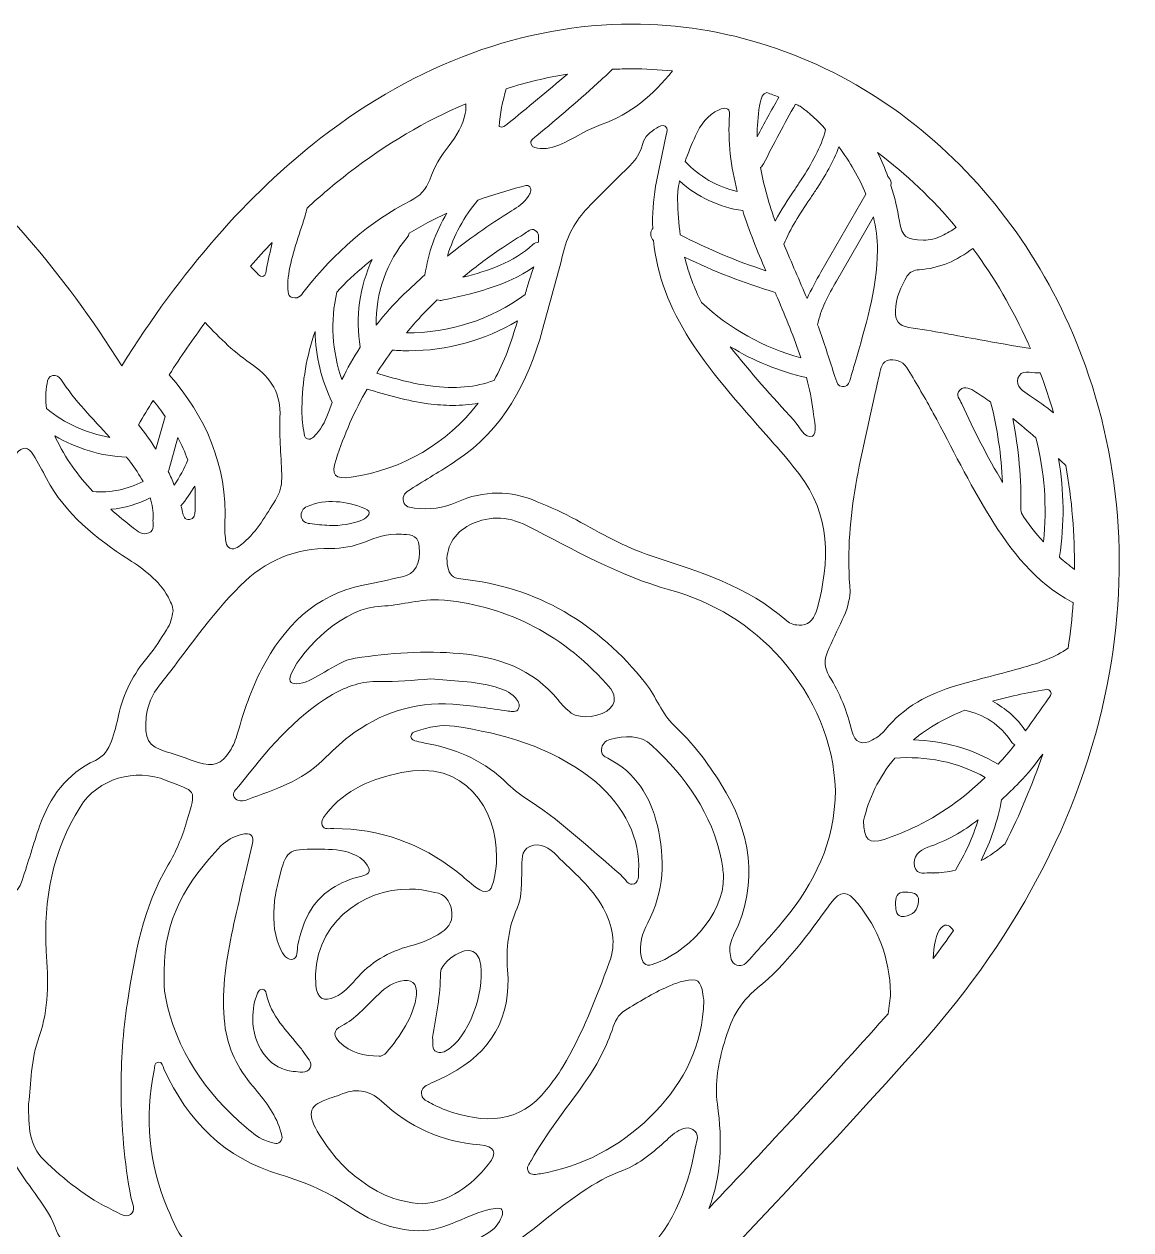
# Model space of a CAD drawing. Extents: x 16 to 8959, y -909 to -91.
# Drawn here: x 8464 to 8959, y -631 to -92 of the extents above; entities that cross this region are included whole.
import ezdxf

# ---------------------------------------------------------------- set-up
doc = ezdxf.new("R2010")
doc.units = 0
doc.header["$MEASUREMENT"] = 0
doc.layers.add('Layer 1', color=7, linetype='Continuous')

msp = doc.modelspace()

# ---------------------------------------------------------------- linework, layer by layer
at = {"layer": 'Layer 1', "lineweight": 0}
for points, knots in [([(8931.48, -226.33), (8913.85, -186.9), (8886.75, -153.49), (8853.11, -129.71), (8818.04, -104.91), (8777.53, -91.8), (8735.95, -91.8), (8688.05, -91.8), (8640.03, -109.39), (8597.06, -142.66), (8564.36, -167.98), (8534.49, -202.19), (8508, -244.61), (8481.52, -202.2), (8451.66, -168), (8418.95, -142.67), (8375.98, -109.4), (8327.95, -91.81), (8280.04, -91.8), (8238.47, -91.8), (8197.96, -104.91), (8162.9, -129.69), (8129.25, -153.47), (8102.15, -186.88), (8084.52, -226.31), (8063.14, -274.13), (8056.87, -327.84), (8066.41, -381.63), (8076.97, -441.15), (8105.77, -497.53), (8152, -549.22), (8195.97, -598.36), (8241.83, -646.84), (8284.96, -691.07), (8287.46, -693.95), (8290.06, -696.59), (8292.96, -699.25), (8397.22, -805.73), (8483.5, -885.58), (8484.74, -886.72), (8484.74, -886.72), (8508.01, -908.2), (8508.01, -908.2), (8508.01, -908.2), (8531.28, -886.71), (8531.28, -886.71), (8533.05, -885.08), (8710.13, -721.22), (8864.01, -549.22), (8910.24, -497.54), (8939.03, -441.16), (8949.59, -381.65), (8959.12, -327.86), (8952.86, -274.15), (8931.48, -226.33)], [0, 0, 0, 0, 1, 1, 1, 2, 2, 2, 3, 3, 3, 4, 4, 4, 5, 5, 5, 6, 6, 6, 7, 7, 7, 8, 8, 8, 9, 9, 9, 10, 10, 10, 11, 11, 11, 12, 12, 12, 13, 13, 13, 14, 14, 14, 15, 15, 15, 16, 16, 16, 17, 17, 17, 18, 18, 18, 18]), ([(8735.95, -111.8), (8742.05, -111.8), (8748.12, -112.12), (8754.15, -112.75), (8745.74, -123.37), (8735.58, -131.97), (8722.4, -136.67), (8716.61, -138.73), (8711.5, -142.06), (8706.03, -144.72), (8702.56, -146.41), (8698.95, -147.71), (8695.02, -147.38), (8693.5, -147.25), (8691.6, -147.1), (8690.99, -145.48), (8690.28, -143.61), (8692.2, -142.81), (8693.33, -141.87), (8703.22, -133.64), (8712.98, -125.27), (8722.49, -116.6), (8724.16, -115.08), (8725.81, -113.54), (8727.47, -112.01), (8730.3, -111.88), (8733.13, -111.8), (8735.95, -111.8)], [0, 0, 0, 0, 1, 1, 1, 2, 2, 2, 3, 3, 3, 4, 4, 4, 5, 5, 5, 6, 6, 6, 7, 7, 7, 8, 8, 8, 9, 9, 9, 9]), ([(8707.24, -114.14), (8698.36, -121.74), (8689.31, -129.14), (8680.3, -136.59), (8679.42, -137.32), (8678.49, -138.31), (8676.74, -137.64), (8677.11, -131.83), (8678.29, -126.21), (8679.9, -120.69), (8688.95, -117.82), (8698.08, -115.62), (8707.24, -114.14)], [0, 0, 0, 0, 1, 1, 1, 2, 2, 2, 3, 3, 3, 4, 4, 4, 4]), ([(8801.75, -124.43), (8798.46, -130.28), (8795.23, -136.2), (8792.14, -142.18), (8792.04, -137.63), (8792.33, -133.04), (8793.15, -128.4), (8793.84, -124.47), (8794.56, -122.69), (8796.45, -122.43), (8798.23, -123.06), (8799.99, -123.73), (8801.75, -124.43)], [0, 0, 0, 0, 1, 1, 1, 2, 2, 2, 3, 3, 3, 4, 4, 4, 4]), ([(8609.31, -158.47), (8626.13, -145.44), (8643.75, -135.05), (8661.8, -127.4), (8662, -128.64), (8661.94, -130.07), (8661.61, -131.7), (8660.49, -137.1), (8657.65, -141.69), (8654.38, -146.02), (8650.81, -150.76), (8647.54, -155.64), (8645.68, -161.36), (8644.26, -165.76), (8641.1, -168.74), (8637.13, -170.77), (8618.37, -180.36), (8603.16, -194.12), (8590.13, -210.48), (8588.66, -212.33), (8587.47, -214.83), (8584.39, -214.08), (8582.54, -213.62), (8582.2, -212.44), (8582.33, -206.6), (8582.98, -198.45), (8586.02, -189.71), (8588.91, -180.99), (8589.67, -178.7), (8590.3, -176.39), (8590.85, -174.07), (8596.89, -168.53), (8603.04, -163.32), (8609.31, -158.47)], [0, 0, 0, 0, 1, 1, 1, 2, 2, 2, 3, 3, 3, 4, 4, 4, 5, 5, 5, 6, 6, 6, 7, 7, 7, 8, 8, 8, 9, 9, 9, 10, 10, 10, 11, 11, 11, 11]), ([(8783.15, -166.58), (8774.26, -164.6), (8766.07, -159.9), (8759.91, -153.16), (8761.19, -149.46), (8762.74, -145.61), (8764.48, -141.81), (8766.73, -136.87), (8769.77, -132.34), (8775.07, -130.06), (8777.39, -129.07), (8779.96, -128.72), (8779.7, -132.38), (8778.86, -144.31), (8780.34, -155.62), (8783.15, -166.58)], [0, 0, 0, 0, 1, 1, 1, 2, 2, 2, 3, 3, 3, 4, 4, 4, 5, 5, 5, 5]), ([(8811.26, -128.5), (8815.51, -131.41), (8819.24, -134.99), (8822.64, -138.95), (8820.69, -146.88), (8816.34, -154.36), (8811.75, -161.37), (8810.84, -162.76), (8809.91, -164.15), (8808.98, -165.55), (8805.9, -170.16), (8802.76, -174.86), (8800.08, -179.84), (8799.35, -177.76), (8798.64, -175.68), (8797.99, -173.57), (8796.18, -167.71), (8794.62, -161.81), (8793.56, -155.86), (8794.13, -155.49), (8794.61, -154.97), (8794.94, -154.31), (8799.42, -145.31), (8804.2, -136.33), (8809.17, -127.55), (8809.87, -127.86), (8810.56, -128.18), (8811.26, -128.5)], [0, 0, 0, 0, 1, 1, 1, 2, 2, 2, 3, 3, 3, 4, 4, 4, 5, 5, 5, 6, 6, 6, 7, 7, 7, 8, 8, 8, 9, 9, 9, 9]), ([(8696.1, -228.3), (8699.2, -216.7), (8702.66, -205.2), (8705.5, -193.54), (8707.51, -185.28), (8711.69, -178.51), (8717.56, -172.6), (8721.61, -168.53), (8725.65, -164.45), (8729.75, -160.43), (8734.32, -155.96), (8739.36, -151.97), (8740.97, -145.17), (8741.7, -142.11), (8744.36, -139.96), (8747.12, -138.33), (8748.29, -137.64), (8749.65, -136.63), (8750.99, -137.49), (8752.44, -138.42), (8751.72, -140.02), (8751.45, -141.33), (8749.87, -148.99), (8747.98, -156.6), (8746.66, -164.31), (8745.56, -170.74), (8745.15, -177.02), (8745.38, -183.17), (8745.25, -183.34), (8745.12, -183.51), (8745.02, -183.7), (8744.11, -185.32), (8744.47, -187.29), (8745.75, -188.52), (8747.31, -204.17), (8753.02, -218.91), (8762, -232.88), (8772.87, -249.78), (8786.56, -264.42), (8799.7, -279.5), (8803.47, -283.82), (8807.21, -288.19), (8810.72, -292.72), (8825.1, -311.27), (8824.61, -331.91), (8818.89, -353.16), (8817.87, -356.94), (8815.74, -360.22), (8811.99, -360.48), (8808.93, -360.55), (8806.79, -359.95), (8805.26, -358.58), (8787.85, -342.99), (8766.09, -336.61), (8744.62, -329.46), (8732.86, -325.55), (8722.08, -319.37), (8711.25, -313.43), (8705.58, -310.33), (8699.68, -307.81), (8693.76, -305.28), (8681.75, -300.15), (8669.84, -300.11), (8657.86, -305.5), (8651.88, -308.19), (8645.48, -309), (8638.96, -308.17), (8636.96, -307.91), (8634.56, -307.73), (8633.93, -305.21), (8633.26, -302.54), (8635.02, -301.02), (8637.05, -299.77), (8643.84, -295.55), (8650.76, -291.51), (8657.42, -287.08), (8678.62, -272.99), (8689.7, -252.18), (8696.1, -228.3)], [0, 0, 0, 0, 1, 1, 1, 2, 2, 2, 3, 3, 3, 4, 4, 4, 5, 5, 5, 6, 6, 6, 7, 7, 7, 8, 8, 8, 9, 9, 9, 10, 10, 10, 11, 11, 11, 12, 12, 12, 13, 13, 13, 14, 14, 14, 15, 15, 15, 16, 16, 16, 17, 17, 17, 18, 18, 18, 19, 19, 19, 20, 20, 20, 21, 21, 21, 22, 22, 22, 23, 23, 23, 24, 24, 24, 25, 25, 25, 26, 26, 26, 26]), ([(8814.39, -214.52), (8810.96, -206.39), (8807.32, -198.35), (8804.01, -190.17), (8806.84, -183.17), (8811.13, -176.74), (8815.63, -169.99), (8816.58, -168.57), (8817.52, -167.16), (8818.44, -165.75), (8822.36, -159.77), (8826.12, -153.44), (8828.63, -146.65), (8833.5, -153.38), (8837.66, -160.39), (8840.68, -167.76), (8840.68, -167.76), (8820.56, -202.76), (8820.56, -202.76), (8818.45, -206.43), (8816.2, -210.34), (8814.39, -214.52)], [0, 0, 0, 0, 1, 1, 1, 2, 2, 2, 3, 3, 3, 4, 4, 4, 5, 5, 5, 6, 6, 6, 7, 7, 7, 7]), ([(8881.02, -182.67), (8879.05, -184.07), (8876.93, -185.31), (8874.64, -186.39), (8871.92, -187.68), (8869.14, -188.55), (8866.46, -188.33), (8858.68, -188.36), (8856.86, -186.9), (8855.67, -179.85), (8854.74, -174.39), (8853.49, -169.09), (8851.87, -163.96), (8852.22, -162.5), (8851.71, -160.95), (8850.53, -159.98), (8849.2, -156.28), (8847.66, -152.69), (8845.89, -149.21), (8858.78, -158.86), (8870.56, -170.1), (8881.02, -182.67)], [0, 0, 0, 0, 1, 1, 1, 2, 2, 2, 3, 3, 3, 4, 4, 4, 5, 5, 5, 6, 6, 6, 7, 7, 7, 7]), ([(8686.52, -164.49), (8687.83, -164.14), (8689.42, -163.35), (8690.45, -164.57), (8691.68, -166.04), (8690.46, -167.56), (8689.67, -168.83), (8687.88, -171.72), (8685.11, -173.59), (8682.29, -175.31), (8672.27, -181.44), (8662.72, -188.19), (8653.61, -195.49), (8656.36, -186.33), (8661.03, -177.72), (8667.27, -170.53), (8673.54, -168.23), (8679.96, -166.23), (8686.52, -164.49)], [0, 0, 0, 0, 1, 1, 1, 2, 2, 2, 3, 3, 3, 4, 4, 4, 5, 5, 5, 6, 6, 6, 6]), ([(8785.61, -175.16), (8788.5, -184.26), (8792.14, -193.17), (8795.92, -202.04), (8782.78, -197.73), (8769.99, -192.38), (8757.7, -186.03), (8756.99, -181.08), (8756.56, -175.87), (8756.49, -170.29), (8756.39, -167.89), (8756.73, -165.05), (8757.4, -161.93), (8765.22, -169.03), (8775.12, -173.71), (8785.61, -175.16)], [0, 0, 0, 0, 1, 1, 1, 2, 2, 2, 3, 3, 3, 4, 4, 4, 5, 5, 5, 5]), ([(8643.57, -203.94), (8640.38, -206.75), (8637.25, -209.61), (8634.19, -212.57), (8629.69, -216.92), (8625.54, -221.51), (8621.73, -226.33), (8621.5, -212.19), (8626.44, -197.88), (8635.64, -187.16), (8636.12, -186.6), (8636.4, -185.94), (8636.53, -185.25), (8641.96, -181.93), (8647.57, -178.95), (8653.34, -176.29), (8648.35, -184.77), (8644.98, -194.24), (8643.57, -203.94)], [0, 0, 0, 0, 1, 1, 1, 2, 2, 2, 3, 3, 3, 4, 4, 4, 5, 5, 5, 6, 6, 6, 6]), ([(8694.35, -189.3), (8693.44, -189.34), (8692.54, -189.68), (8691.82, -190.34), (8683.25, -198.24), (8671.82, -202.17), (8660.5, -204.96), (8665.69, -200.69), (8671.13, -196.62), (8676.81, -192.74), (8680.4, -190.29), (8684.05, -187.92), (8687.79, -185.7), (8689.33, -184.78), (8690.87, -182.81), (8692.89, -183.99), (8694.72, -185.05), (8694.25, -187.17), (8694.35, -189.3)], [0, 0, 0, 0, 1, 1, 1, 2, 2, 2, 3, 3, 3, 4, 4, 4, 5, 5, 5, 6, 6, 6, 6]), ([(8835.67, -243.58), (8835, -245.92), (8834.33, -248.26), (8833.64, -250.6), (8833.12, -252.34), (8832.43, -253.94), (8830.16, -253.78), (8828.19, -253.64), (8827.71, -252.08), (8827.22, -250.58), (8824.94, -243.65), (8822.8, -236.66), (8820.38, -229.78), (8819.96, -228.61), (8819.54, -227.46), (8819.11, -226.3), (8820.24, -219.38), (8824.07, -212.71), (8827.49, -206.75), (8827.49, -206.75), (8844.02, -178.01), (8844.02, -178.01), (8845.17, -182.75), (8845.83, -187.65), (8845.86, -192.73), (8845.58, -210.95), (8840.39, -227.22), (8835.67, -243.58)], [0, 0, 0, 0, 1, 1, 1, 2, 2, 2, 3, 3, 3, 4, 4, 4, 5, 5, 5, 6, 6, 6, 7, 7, 7, 8, 8, 8, 9, 9, 9, 9]), ([(8575.26, -189.39), (8574.41, -193.29), (8573.55, -197.18), (8572.66, -201.06), (8572.38, -202.31), (8572.77, -204.22), (8571.07, -204.58), (8569.56, -204.9), (8568.76, -203.27), (8567.77, -202.36), (8566.97, -201.64), (8566.23, -200.87), (8565.54, -200.05), (8568.75, -196.39), (8571.99, -192.84), (8575.26, -189.39)], [0, 0, 0, 0, 1, 1, 1, 2, 2, 2, 3, 3, 3, 4, 4, 4, 5, 5, 5, 5]), ([(8914.23, -236.8), (8906.7, -235.63), (8899.18, -234.31), (8891.68, -232.93), (8881.09, -230.97), (8870.51, -228.98), (8859.87, -227.37), (8855.21, -226.67), (8853.66, -224.25), (8853.85, -219.97), (8854.1, -214.25), (8856.21, -209.17), (8859.18, -204.38), (8860.4, -202.39), (8862.24, -201.78), (8864.46, -201.63), (8873.59, -201.02), (8881.42, -197.44), (8888.44, -192.09), (8898.08, -205.08), (8906.42, -219.29), (8913.22, -234.49), (8913.57, -235.26), (8913.89, -236.03), (8914.23, -236.8)], [0, 0, 0, 0, 1, 1, 1, 2, 2, 2, 3, 3, 3, 4, 4, 4, 5, 5, 5, 6, 6, 6, 7, 7, 7, 8, 8, 8, 8]), ([(8614.62, -236.21), (8611.6, -240.85), (8608.88, -245.69), (8606.47, -250.72), (8602.01, -238.3), (8601.18, -224.48), (8604.19, -211.67), (8608, -207.29), (8612.44, -203.38), (8616.84, -199.59), (8617.87, -198.7), (8618.93, -197.83), (8619.98, -196.97), (8614.37, -209.14), (8612.38, -223.04), (8614.62, -236.21)], [0, 0, 0, 0, 1, 1, 1, 2, 2, 2, 3, 3, 3, 4, 4, 4, 5, 5, 5, 5]), ([(8811.54, -240.92), (8794.99, -236.47), (8779.69, -227.95), (8767.2, -216.2), (8764, -209.92), (8761.44, -203.24), (8759.63, -195.94), (8772.65, -202.29), (8786.2, -207.57), (8800.08, -211.74), (8800.43, -212.56), (8800.78, -213.38), (8801.14, -214.2), (8804.9, -223.02), (8808.58, -231.86), (8811.54, -240.92)], [0, 0, 0, 0, 1, 1, 1, 2, 2, 2, 3, 3, 3, 4, 4, 4, 5, 5, 5, 5]), ([(8692.16, -200.33), (8691.47, -202.52), (8690.71, -204.72), (8690.03, -206.92), (8689.44, -208.82), (8688.88, -210.73), (8688.33, -212.64), (8673.11, -223.95), (8654.2, -230.04), (8635.25, -229.8), (8639.56, -224.67), (8644.17, -219.78), (8649.06, -215.1), (8649.48, -215.25), (8649.93, -215.33), (8650.39, -215.33), (8650.66, -215.33), (8650.95, -215.3), (8651.23, -215.24), (8664.12, -212.49), (8679.76, -209.14), (8692.16, -200.33)], [0, 0, 0, 0, 1, 1, 1, 2, 2, 2, 3, 3, 3, 4, 4, 4, 5, 5, 5, 6, 6, 6, 7, 7, 7, 7]), ([(8545.35, -225.18), (8551.81, -232.35), (8558.83, -238.86), (8566.86, -244.42), (8574.75, -249.89), (8579.32, -256.98), (8578.76, -267.67), (8578.29, -276.58), (8579.51, -285.68), (8579.53, -294.73), (8579.54, -298.35), (8578.68, -301.5), (8576.74, -304.56), (8572.46, -311.32), (8568.63, -318.4), (8562.38, -323.65), (8560.67, -325.08), (8558.72, -327.01), (8556.41, -326.08), (8554.28, -325.22), (8554.63, -322.52), (8554.3, -320.54), (8554.02, -318.84), (8554.05, -317.06), (8554.13, -315.33), (8555.27, -288.72), (8545.4, -267.18), (8529.21, -248.54), (8534.46, -240.41), (8539.84, -232.62), (8545.35, -225.18)], [0, 0, 0, 0, 1, 1, 1, 2, 2, 2, 3, 3, 3, 4, 4, 4, 5, 5, 5, 6, 6, 6, 7, 7, 7, 8, 8, 8, 9, 9, 9, 10, 10, 10, 10]), ([(8646.05, -253.57), (8637.94, -252.49), (8629.88, -250.26), (8621.98, -247.85), (8624.24, -244.32), (8626.62, -240.89), (8629.12, -237.54), (8631.51, -237.73), (8633.91, -237.83), (8636.32, -237.83), (8653.34, -237.83), (8670.28, -233.15), (8684.93, -224.49), (8682.22, -233.69), (8679.18, -242.76), (8674.43, -251.06), (8666.37, -254.14), (8656.83, -254.99), (8646.05, -253.57)], [0, 0, 0, 0, 1, 1, 1, 2, 2, 2, 3, 3, 3, 4, 4, 4, 5, 5, 5, 6, 6, 6, 6]), ([(8588.56, -263.34), (8588.68, -251.6), (8590.7, -240.1), (8594.45, -229.16), (8594.73, -240.15), (8597.3, -251.1), (8602.09, -260.92), (8601.67, -262.02), (8601.27, -263.12), (8600.88, -264.23), (8599.49, -268.22), (8597.75, -271.97), (8594.95, -275.14), (8593.93, -276.3), (8592.77, -277.7), (8591.04, -277.25), (8589.38, -276.81), (8589.76, -275), (8589.42, -273.71), (8588.54, -270.31), (8588.58, -266.83), (8588.56, -263.34)], [0, 0, 0, 0, 1, 1, 1, 2, 2, 2, 3, 3, 3, 4, 4, 4, 5, 5, 5, 6, 6, 6, 7, 7, 7, 7]), ([(8816.74, -276.01), (8813.29, -277.32), (8811.02, -271.7), (8808.44, -268.87), (8798.67, -258.16), (8788.87, -247.49), (8780.04, -235.99), (8790.54, -242.41), (8802.07, -247.1), (8814.14, -249.8), (8815.41, -254.7), (8816.43, -259.67), (8817.06, -264.77), (8817.56, -268.71), (8819.1, -275.11), (8816.74, -276.01)], [0, 0, 0, 0, 1, 1, 1, 2, 2, 2, 3, 3, 3, 4, 4, 4, 5, 5, 5, 5]), ([(8896.02, -311.95), (8905.52, -327.33), (8916.35, -341.45), (8932.82, -350.13), (8932.98, -350.22), (8933.15, -350.32), (8933.31, -350.42), (8932.84, -357.18), (8932.1, -363.97), (8931.09, -370.76), (8925.13, -374.86), (8918.3, -377.29), (8911.3, -379.31), (8901.28, -382.21), (8891.11, -384.56), (8881.11, -387.5), (8868.73, -391.14), (8857.64, -396.98), (8849.31, -407.29), (8847.82, -409.12), (8845.75, -410.68), (8843.65, -411.8), (8838.82, -414.39), (8835.72, -412.98), (8834.42, -407.69), (8832.27, -399.01), (8828.98, -390.78), (8824.3, -383.21), (8822.01, -379.51), (8821.92, -376.03), (8823.53, -372.34), (8825.62, -367.57), (8827.81, -362.83), (8830.13, -358.17), (8832.26, -353.89), (8833.28, -349.36), (8833.71, -345.71), (8830.62, -314.48), (8838.49, -285.68), (8844.86, -256.7), (8845.46, -253.98), (8846.01, -251.26), (8846.7, -248.57), (8847.41, -245.76), (8847.57, -242.31), (8851.4, -241.9), (8854.98, -241.5), (8857.79, -243.11), (8859.63, -246.29), (8863.36, -252.77), (8867.27, -259.15), (8870.81, -265.72), (8879.15, -281.17), (8886.78, -297), (8896.02, -311.95)], [0, 0, 0, 0, 1, 1, 1, 2, 2, 2, 3, 3, 3, 4, 4, 4, 5, 5, 5, 6, 6, 6, 7, 7, 7, 8, 8, 8, 9, 9, 9, 10, 10, 10, 11, 11, 11, 12, 12, 12, 13, 13, 13, 14, 14, 14, 15, 15, 15, 16, 16, 16, 17, 17, 17, 18, 18, 18, 18]), ([(8917.39, -247.66), (8917.8, -247.64), (8918.21, -247.63), (8918.62, -247.64), (8920.84, -253.54), (8922.82, -259.52), (8924.56, -265.58), (8921.09, -262.83), (8917.52, -260.21), (8913.77, -257.78), (8911.17, -256.09), (8907.43, -253.69), (8908.64, -250.04), (8909.96, -246.07), (8914.3, -247.84), (8917.39, -247.66)], [0, 0, 0, 0, 1, 1, 1, 2, 2, 2, 3, 3, 3, 4, 4, 4, 5, 5, 5, 5]), ([(8474.39, -263.65), (8473.87, -260), (8473.88, -256.24), (8474.64, -252.4), (8474.94, -250.84), (8475.19, -249.24), (8477.19, -248.95), (8478.71, -248.73), (8479.99, -249.27), (8480.8, -250.53), (8486.97, -260.16), (8495.11, -268.14), (8502.71, -276.56), (8492.39, -274.76), (8482.52, -270.29), (8474.39, -263.65)], [0, 0, 0, 0, 1, 1, 1, 2, 2, 2, 3, 3, 3, 4, 4, 4, 5, 5, 5, 5]), ([(8882.64, -255.38), (8884.94, -253.31), (8887.48, -254.79), (8889.79, -256.26), (8892.04, -257.69), (8894.25, -259.19), (8896.43, -260.71), (8899.42, -272.51), (8901.21, -284.55), (8901.78, -296.68), (8895.1, -285.28), (8888.92, -273.63), (8883.55, -261.53), (8882.72, -259.68), (8880.46, -257.34), (8882.64, -255.38)], [0, 0, 0, 0, 1, 1, 1, 2, 2, 2, 3, 3, 3, 4, 4, 4, 5, 5, 5, 5]), ([(8645, -261.5), (8648.75, -261.99), (8652.38, -262.24), (8655.88, -262.24), (8659.88, -262.24), (8663.72, -261.92), (8667.37, -261.27), (8653.01, -279.32), (8634.1, -290.81), (8610.57, -294.34), (8603.1, -295.46), (8601.54, -293.34), (8603.81, -286.4), (8607.48, -275.15), (8612.14, -264.68), (8617.71, -254.92), (8626.53, -257.64), (8635.61, -260.25), (8645, -261.5)], [0, 0, 0, 0, 1, 1, 1, 2, 2, 2, 3, 3, 3, 4, 4, 4, 5, 5, 5, 6, 6, 6, 6]), ([(8527.37, -267.15), (8527.37, -267.15), (8523.32, -281.83), (8523.32, -281.83), (8520.96, -278.08), (8518.35, -274.46), (8515.53, -270.94), (8517.67, -267.23), (8519.83, -263.58), (8522.02, -259.99), (8523.89, -262.32), (8525.69, -264.7), (8527.37, -267.15)], [0, 0, 0, 0, 1, 1, 1, 2, 2, 2, 3, 3, 3, 4, 4, 4, 4]), ([(8916.65, -276.76), (8920.56, -291.86), (8921.71, -307.67), (8920.03, -323.18), (8916.43, -319.26), (8913.14, -315.03), (8910.17, -310.43), (8910.17, -309.96), (8910.1, -309.5), (8909.95, -309.07), (8910.23, -295.3), (8909.01, -281.58), (8906.31, -268.1), (8909.83, -270.9), (8913.27, -273.79), (8916.65, -276.76)], [0, 0, 0, 0, 1, 1, 1, 2, 2, 2, 3, 3, 3, 4, 4, 4, 5, 5, 5, 5]), ([(8510.2, -285.39), (8510.77, -286.12), (8511.33, -286.86), (8511.88, -287.61), (8513.92, -290.41), (8515.89, -293.24), (8517.54, -296.22), (8510.73, -299.81), (8502.78, -301.42), (8495.1, -300.78), (8488.44, -293.68), (8482.72, -285.79), (8478.47, -276.67), (8478.35, -276.42), (8478.24, -276.17), (8478.13, -275.92), (8487.85, -281.59), (8498.94, -284.91), (8510.2, -285.39)], [0, 0, 0, 0, 1, 1, 1, 2, 2, 2, 3, 3, 3, 4, 4, 4, 5, 5, 5, 6, 6, 6, 6]), ([(8531.47, -297.86), (8530.67, -295.79), (8529.78, -293.77), (8528.83, -291.78), (8528.92, -291.58), (8528.99, -291.38), (8529.05, -291.16), (8529.05, -291.16), (8533.08, -276.55), (8533.08, -276.55), (8534.77, -279.76), (8536.26, -283.08), (8537.52, -286.54), (8535.95, -290.51), (8533.91, -294.32), (8531.47, -297.86)], [0, 0, 0, 0, 1, 1, 1, 2, 2, 2, 3, 3, 3, 4, 4, 4, 5, 5, 5, 5]), ([(8451.05, -479.57), (8447.26, -477.66), (8443.84, -475.05), (8441.69, -471.44), (8431.72, -454.73), (8417.14, -443), (8401.41, -432.1), (8386.11, -421.5), (8371.78, -409.56), (8360.4, -394.55), (8355.66, -388.29), (8356.04, -387.91), (8363.61, -386.54), (8387.12, -382.29), (8406.91, -371.99), (8420.44, -351.4), (8430.79, -335.66), (8438.36, -318.39), (8448.01, -302.28), (8451.86, -295.85), (8456.07, -289.67), (8460.85, -283.9), (8463.73, -280.41), (8466.28, -280.59), (8468.6, -284.45), (8470.66, -287.88), (8472.52, -291.42), (8474.4, -294.95), (8482.87, -310.87), (8496.46, -321.56), (8511.17, -331.14), (8518.05, -335.61), (8524.72, -340.38), (8528.71, -347.89), (8529.77, -349.88), (8530.91, -351.86), (8530.96, -354.1), (8530.54, -357.18), (8529.74, -360.05), (8528.1, -362.55), (8525.44, -366.62), (8522.9, -370.83), (8519.79, -374.54), (8513.28, -382.3), (8508.67, -390.87), (8506.62, -400.84), (8505.82, -404.74), (8504.66, -408.59), (8503.39, -412.38), (8502.15, -416.1), (8499.97, -419.17), (8496.22, -420.92), (8483.42, -426.89), (8475.8, -437.35), (8471.29, -450.32), (8468.5, -458.37), (8466.19, -466.58), (8463.47, -474.66), (8461.23, -481.34), (8457.43, -482.79), (8451.05, -479.57)], [0, 0, 0, 0, 1, 1, 1, 2, 2, 2, 3, 3, 3, 4, 4, 4, 5, 5, 5, 6, 6, 6, 7, 7, 7, 8, 8, 8, 9, 9, 9, 10, 10, 10, 11, 11, 11, 12, 12, 12, 13, 13, 13, 14, 14, 14, 15, 15, 15, 16, 16, 16, 17, 17, 17, 18, 18, 18, 19, 19, 19, 20, 20, 20, 20]), ([(8933.9, -335.56), (8931.57, -333.84), (8929.32, -332.03), (8927.17, -330.14), (8927.2, -330.02), (8927.24, -329.91), (8927.25, -329.79), (8929.45, -315.32), (8929.28, -300.48), (8926.82, -286.05), (8927.9, -287.07), (8928.96, -288.1), (8930.04, -289.13), (8932.77, -304.32), (8934.07, -319.85), (8933.9, -335.56)], [0, 0, 0, 0, 1, 1, 1, 2, 2, 2, 3, 3, 3, 4, 4, 4, 5, 5, 5, 5]), ([(8540.79, -309.29), (8540.73, -311.04), (8540.71, -313), (8538.36, -313.25), (8536.01, -313.51), (8535.6, -311.68), (8535.2, -309.91), (8534.98, -308.97), (8534.75, -308.03), (8534.5, -307.1), (8536.79, -304.35), (8538.85, -301.4), (8540.67, -298.29), (8540.91, -300.13), (8540.98, -301.97), (8540.81, -303.81), (8540.81, -305.81), (8540.86, -307.55), (8540.79, -309.29)], [0, 0, 0, 0, 1, 1, 1, 2, 2, 2, 3, 3, 3, 4, 4, 4, 5, 5, 5, 6, 6, 6, 6]), ([(8520.16, -319.25), (8517.43, -320.46), (8515.22, -318.54), (8513.13, -316.93), (8509.71, -314.28), (8506.39, -311.55), (8503.21, -308.69), (8509.3, -308.11), (8515.25, -306.39), (8520.73, -303.57), (8521.63, -306.48), (8522.13, -309.57), (8522.06, -312.9), (8521.67, -314.98), (8523, -317.99), (8520.16, -319.25)], [0, 0, 0, 0, 1, 1, 1, 2, 2, 2, 3, 3, 3, 4, 4, 4, 5, 5, 5, 5]), ([(8590.89, -307.41), (8599.57, -303.8), (8608.35, -305.05), (8616.67, -308.28), (8620.38, -309.72), (8618.02, -312.32), (8615.59, -313.38), (8610.91, -315.41), (8605.93, -316.03), (8600.82, -315.93), (8597.9, -315.67), (8594.96, -315.52), (8592.07, -315.09), (8590.34, -314.83), (8588.64, -314.11), (8588.29, -312.04), (8587.93, -309.86), (8589.05, -308.17), (8590.89, -307.41)], [0, 0, 0, 0, 1, 1, 1, 2, 2, 2, 3, 3, 3, 4, 4, 4, 5, 5, 5, 6, 6, 6, 6]), ([(8775.84, -431.39), (8769.95, -421.9), (8763.19, -413.04), (8755, -405.39), (8749.26, -400.03), (8746.99, -392.45), (8742.2, -386.44), (8720.92, -359.74), (8693.91, -343.33), (8659.64, -339.8), (8655.95, -339.42), (8654.46, -337.8), (8653.76, -334.51), (8652.27, -327.53), (8655.55, -320.28), (8662.3, -316.44), (8671.17, -311.39), (8680.09, -311.44), (8689.2, -316.07), (8709.98, -326.61), (8730.26, -338.39), (8752.9, -344.68), (8772.6, -350.16), (8789.21, -360.26), (8802.73, -375.57), (8818.06, -392.93), (8826.27, -413.09), (8827.05, -434.17), (8826.84, -457.93), (8817.46, -475.86), (8804.2, -492.14), (8799.27, -498.21), (8793.94, -503.95), (8788.72, -509.79), (8787.23, -511.46), (8785.56, -513.39), (8782.96, -512.47), (8780.17, -511.47), (8780.16, -508.69), (8779.9, -506.33), (8779.61, -503.66), (8780.56, -501.14), (8781.7, -498.79), (8793.19, -475.15), (8789.16, -452.84), (8775.84, -431.39)], [0, 0, 0, 0, 1, 1, 1, 2, 2, 2, 3, 3, 3, 4, 4, 4, 5, 5, 5, 6, 6, 6, 7, 7, 7, 8, 8, 8, 9, 9, 9, 10, 10, 10, 11, 11, 11, 12, 12, 12, 13, 13, 13, 14, 14, 14, 15, 15, 15, 15]), ([(8601.34, -326.16), (8606.66, -326.25), (8611.65, -325.28), (8616.59, -323.36), (8621.43, -321.47), (8626.29, -319.41), (8633.1, -319.82), (8635.65, -320.19), (8640.49, -319.08), (8641.05, -325.35), (8641.73, -333.04), (8639.11, -337.75), (8633.34, -338.94), (8627.56, -340.13), (8621.8, -341.4), (8616.01, -342.59), (8594.29, -347.07), (8580.49, -361.14), (8570.64, -380.01), (8565.87, -389.15), (8562.66, -398.88), (8559.83, -408.75), (8559.01, -411.62), (8557.91, -414.34), (8556.32, -416.84), (8552.57, -422.77), (8548.95, -424.05), (8542.24, -421.85), (8537.45, -420.28), (8532.75, -418.44), (8527.91, -417.04), (8519.7, -414.66), (8518.02, -411.31), (8518.96, -401.52), (8519.46, -396.25), (8521.72, -391.34), (8524.97, -387.25), (8536.86, -372.31), (8547.45, -356.32), (8561.07, -342.8), (8572.21, -331.75), (8585.55, -325.89), (8601.34, -326.16)], [0, 0, 0, 0, 1, 1, 1, 2, 2, 2, 3, 3, 3, 4, 4, 4, 5, 5, 5, 6, 6, 6, 7, 7, 7, 8, 8, 8, 9, 9, 9, 10, 10, 10, 11, 11, 11, 12, 12, 12, 13, 13, 13, 14, 14, 14, 14]), ([(8649.66, -349.13), (8678.25, -351.08), (8703.94, -363.7), (8724.61, -386.54), (8727.4, -389.62), (8730.13, -393.37), (8726.41, -397.63), (8723.06, -401.46), (8712.94, -402.72), (8708.97, -399.76), (8706.77, -398.12), (8704.79, -396.08), (8703.05, -393.93), (8691.73, -379.9), (8676.22, -374.74), (8659.08, -373.17), (8643.45, -371.74), (8627.9, -372.99), (8612.41, -375.25), (8607.26, -376), (8603.1, -378.97), (8598.73, -381.43), (8595.09, -383.47), (8591.62, -385.91), (8587.39, -386.54), (8584.17, -387.02), (8582.02, -386.21), (8583.74, -382.3), (8589.05, -370.22), (8607.93, -352.29), (8624.2, -351.96), (8631.97, -351.8), (8639.55, -349.04), (8649.66, -349.13)], [0, 0, 0, 0, 1, 1, 1, 2, 2, 2, 3, 3, 3, 4, 4, 4, 5, 5, 5, 6, 6, 6, 7, 7, 7, 8, 8, 8, 9, 9, 9, 10, 10, 10, 11, 11, 11, 11]), ([(8602.29, -391.49), (8608.76, -387.71), (8615.6, -385.48), (8623.1, -385.67), (8630.77, -385.85), (8638.38, -385.1), (8646.14, -384.46), (8655.68, -385.47), (8665.48, -385.29), (8674.91, -388.1), (8678.27, -389.1), (8681.6, -390.17), (8683.97, -392.95), (8685.11, -394.28), (8686.28, -395.86), (8685.44, -397.66), (8684.51, -399.64), (8682.51, -399.13), (8680.81, -398.9), (8672.55, -397.77), (8664.35, -396.35), (8656, -395.82), (8638.74, -394.73), (8623.43, -399.74), (8609.82, -410.11), (8605.56, -413.36), (8601.64, -417.13), (8597.83, -420.93), (8588.5, -430.24), (8576.27, -433.93), (8564.43, -438.37), (8562.4, -439.13), (8559.63, -439.72), (8558.27, -437.33), (8557.16, -435.37), (8559.26, -433.82), (8560.39, -432.4), (8572.62, -416.99), (8584.9, -401.64), (8602.29, -391.49)], [0, 0, 0, 0, 1, 1, 1, 2, 2, 2, 3, 3, 3, 4, 4, 4, 5, 5, 5, 6, 6, 6, 7, 7, 7, 8, 8, 8, 9, 9, 9, 10, 10, 10, 11, 11, 11, 12, 12, 12, 13, 13, 13, 13]), ([(8897.2, -394.48), (8900.32, -393.6), (8903.47, -392.81), (8906.66, -392.08), (8910.9, -391.11), (8915.19, -390.37), (8919.47, -389.6), (8920.75, -389.37), (8922.33, -388.48), (8923.23, -390.13), (8923.91, -391.39), (8922.83, -392.46), (8922.15, -393.41), (8918.78, -398.18), (8915.51, -403.04), (8912.06, -407.75), (8908.34, -402.13), (8903.15, -397.58), (8897.2, -394.48)], [0, 0, 0, 0, 1, 1, 1, 2, 2, 2, 3, 3, 3, 4, 4, 4, 5, 5, 5, 6, 6, 6, 6]), ([(8861.91, -411.74), (8868.85, -405.96), (8876.63, -401.75), (8884.91, -398.53), (8893.27, -400.22), (8900.96, -405.27), (8905.6, -412.47), (8906.03, -413.14), (8906.63, -413.63), (8907.3, -413.94), (8904.87, -416.93), (8902.37, -419.84), (8899.78, -422.64), (8888.41, -415.81), (8875.19, -412.07), (8861.91, -411.74)], [0, 0, 0, 0, 1, 1, 1, 2, 2, 2, 3, 3, 3, 4, 4, 4, 5, 5, 5, 5]), ([(8687.6, -437.21), (8684.25, -435.12), (8681.42, -432.16), (8678.47, -429.47), (8668.51, -420.35), (8656.57, -415.53), (8643.48, -413.16), (8642.28, -412.94), (8641.07, -412.75), (8639.91, -412.41), (8638.75, -412.08), (8637.36, -411.69), (8637.3, -410.24), (8637.24, -408.79), (8638.56, -408.23), (8639.71, -407.86), (8645.22, -406.05), (8650.94, -404.78), (8656.65, -405.64), (8678.53, -408.94), (8699.49, -414.84), (8717.46, -428.6), (8730.9, -438.9), (8739.13, -453.76), (8739.15, -467.92), (8739.14, -468.1), (8739.16, -468.27), (8739.14, -468.44), (8738.88, -471.16), (8739.63, -474.92), (8737.16, -476.09), (8734.62, -477.29), (8732.97, -473.72), (8731.07, -472.1), (8716.93, -460.04), (8703.49, -447.11), (8687.6, -437.21)], [0, 0, 0, 0, 1, 1, 1, 2, 2, 2, 3, 3, 3, 4, 4, 4, 5, 5, 5, 6, 6, 6, 7, 7, 7, 8, 8, 8, 9, 9, 9, 10, 10, 10, 11, 11, 11, 12, 12, 12, 12]), ([(8745.2, -512.17), (8741.8, -513.25), (8740.83, -511.28), (8740.28, -508.63), (8739.16, -503.23), (8740.67, -498.27), (8743.14, -493.57), (8750.47, -479.62), (8751.03, -464.97), (8747.46, -450.01), (8744.34, -436.96), (8737.75, -426.28), (8725.34, -419.99), (8723.73, -419.17), (8722.24, -418.26), (8722.45, -416.12), (8722.67, -413.77), (8724.14, -412.13), (8726.21, -411.57), (8732.82, -409.8), (8739.78, -409.37), (8745.02, -414.23), (8760.19, -428.31), (8771.86, -444.71), (8776.12, -465.5), (8776.6, -467.86), (8776.77, -470.29), (8777.09, -472.69), (8777.22, -490.82), (8759.7, -507.55), (8745.2, -512.17)], [0, 0, 0, 0, 1, 1, 1, 2, 2, 2, 3, 3, 3, 4, 4, 4, 5, 5, 5, 6, 6, 6, 7, 7, 7, 8, 8, 8, 9, 9, 9, 10, 10, 10, 10]), ([(8666.63, -477.9), (8663.54, -475.68), (8660.79, -472.98), (8657.79, -470.63), (8641.63, -458), (8623.35, -451.41), (8602.77, -451.38), (8600.95, -451.38), (8598.53, -452.06), (8597.66, -449.88), (8596.89, -447.98), (8598.38, -446.17), (8599.53, -444.69), (8608.04, -433.74), (8620.03, -429.2), (8633.06, -426.39), (8661.4, -420.28), (8675.82, -442.79), (8675.51, -464.26), (8675.78, -467.71), (8674.97, -471.47), (8674.14, -475.19), (8673.09, -479.88), (8670.65, -480.79), (8666.63, -477.9)], [0, 0, 0, 0, 1, 1, 1, 2, 2, 2, 3, 3, 3, 4, 4, 4, 5, 5, 5, 6, 6, 6, 7, 7, 7, 8, 8, 8, 8]), ([(8861.42, -451.27), (8857.33, -453.16), (8853.09, -454.8), (8848.82, -456.25), (8842.19, -458.5), (8839.64, -456.47), (8839.61, -447.9), (8841.9, -438.34), (8846.35, -428.47), (8853.55, -420.01), (8867.46, -418.68), (8881.82, -421.69), (8894.01, -428.54), (8884.49, -437.75), (8873.78, -445.54), (8861.42, -451.27)], [0, 0, 0, 0, 1, 1, 1, 2, 2, 2, 3, 3, 3, 4, 4, 4, 5, 5, 5, 5]), ([(8892.22, -465.68), (8896.46, -457.08), (8899.56, -447.92), (8901.36, -438.51), (8904.03, -436.02), (8906.64, -433.45), (8909.23, -430.86), (8913.11, -426.99), (8916.43, -422.56), (8919.7, -418.08), (8915.16, -431.67), (8909.54, -445.06), (8902.87, -458.24), (8899.59, -461.19), (8896, -463.69), (8892.22, -465.68)], [0, 0, 0, 0, 1, 1, 1, 2, 2, 2, 3, 3, 3, 4, 4, 4, 5, 5, 5, 5]), ([(8466.39, -574.43), (8467.42, -565.46), (8467.33, -554.81), (8471.11, -544.35), (8475.52, -532.15), (8475.12, -519.11), (8474.3, -506.18), (8472.84, -483.24), (8477.18, -461.44), (8489.4, -441.8), (8497.34, -429.03), (8514.17, -424.15), (8527.93, -429.89), (8541.16, -435.4), (8541.86, -432.55), (8536.89, -448.92), (8534.91, -455.42), (8532.29, -461.75), (8528.82, -467.56), (8517.48, -486.56), (8513.9, -507.77), (8510.57, -529.12), (8508.53, -542.2), (8507.71, -555.44), (8507.75, -568.57), (8507.81, -584.5), (8509.16, -600.49), (8512.13, -616.25), (8512.61, -618.8), (8514.58, -622.19), (8511.98, -623.95), (8509.63, -625.54), (8506.69, -623.26), (8504.23, -622.08), (8492.49, -616.46), (8482.36, -608.53), (8473.15, -599.48), (8466.68, -593.12), (8466.29, -584.59), (8466.39, -574.43)], [0, 0, 0, 0, 1, 1, 1, 2, 2, 2, 3, 3, 3, 4, 4, 4, 5, 5, 5, 6, 6, 6, 7, 7, 7, 8, 8, 8, 9, 9, 9, 10, 10, 10, 11, 11, 11, 12, 12, 12, 13, 13, 13, 13]), ([(8862.45, -468.37), (8861.54, -463.89), (8864.51, -461.01), (8868.38, -459.73), (8876.82, -456.95), (8884.16, -452.61), (8890.9, -447.45), (8888.46, -455.36), (8885.02, -462.98), (8880.69, -470.04), (8877.39, -470.83), (8874.06, -471.25), (8870.79, -471.26), (8870.62, -471.26), (8870.44, -471.29), (8870.27, -471.26), (8867.49, -470.7), (8863.36, -472.84), (8862.45, -468.37)], [0, 0, 0, 0, 1, 1, 1, 2, 2, 2, 3, 3, 3, 4, 4, 4, 5, 5, 5, 6, 6, 6, 6]), ([(8552.39, -459.18), (8554.82, -456.69), (8557.95, -455), (8561.39, -454.1), (8565.83, -452.93), (8567.31, -454.21), (8566.3, -458.75), (8563.3, -472.15), (8559.88, -485.47), (8557.1, -498.91), (8554.4, -512.01), (8552.59, -525.14), (8554.05, -538.73), (8555.24, -549.71), (8559.9, -558.55), (8566.74, -566.7), (8571.67, -572.57), (8576.59, -578.47), (8578.81, -586.03), (8579.33, -587.8), (8580.49, -589.84), (8578.84, -591.42), (8577.21, -592.97), (8575.21, -591.75), (8573.42, -591.24), (8569.62, -590.16), (8566.72, -587.61), (8563.8, -585.14), (8545.29, -569.54), (8532.28, -550.53), (8527.56, -526.41), (8527.36, -525.39), (8527.11, -524.36), (8527.08, -523.32), (8527.01, -520.54), (8527.06, -517.76), (8527.06, -514.98), (8526.68, -492.39), (8537.19, -474.69), (8552.39, -459.18)], [0, 0, 0, 0, 1, 1, 1, 2, 2, 2, 3, 3, 3, 4, 4, 4, 5, 5, 5, 6, 6, 6, 7, 7, 7, 8, 8, 8, 9, 9, 9, 10, 10, 10, 11, 11, 11, 12, 12, 12, 13, 13, 13, 13]), ([(8652.62, -577.14), (8650.17, -576.26), (8647.88, -574.96), (8645.55, -573.8), (8643.83, -572.94), (8642.03, -572.11), (8642.01, -569.75), (8641.99, -567.42), (8643.67, -566.46), (8645.43, -565.61), (8648.4, -564.18), (8651.48, -562.94), (8654.38, -561.38), (8673.07, -551.35), (8682.4, -536.06), (8680.48, -514.5), (8679.81, -505.03), (8680.79, -495.87), (8684.74, -487.01), (8687.18, -481.53), (8686.57, -475.43), (8686.89, -469.53), (8687.09, -465.91), (8686.21, -461.19), (8690.47, -459.39), (8695.25, -457.37), (8699.28, -460.13), (8702.54, -463.48), (8709.8, -470.91), (8718.08, -477.4), (8723.2, -486.8), (8727.48, -494.68), (8729.18, -502.73), (8725.98, -511.33), (8720.03, -527.29), (8714.01, -543.24), (8705.17, -557.91), (8703.02, -561.46), (8700.52, -564.84), (8697.93, -568.1), (8685.86, -583.31), (8670.47, -583.53), (8652.62, -577.14)], [0, 0, 0, 0, 1, 1, 1, 2, 2, 2, 3, 3, 3, 4, 4, 4, 5, 5, 5, 6, 6, 6, 7, 7, 7, 8, 8, 8, 9, 9, 9, 10, 10, 10, 11, 11, 11, 12, 12, 12, 13, 13, 13, 14, 14, 14, 14]), ([(8586.78, -503.36), (8586.29, -505.72), (8586.98, -509.66), (8584.06, -509.87), (8581.03, -510.09), (8579.49, -506.49), (8578.37, -503.79), (8575.72, -497.38), (8575.62, -490.59), (8576.34, -483.82), (8576.71, -480.39), (8577.49, -476.98), (8578.35, -473.62), (8581.55, -461.06), (8582.18, -460.62), (8595.24, -460.63), (8599.92, -460.71), (8604.62, -460.56), (8609.17, -462.01), (8612.18, -462.98), (8615.03, -464.23), (8617.06, -466.78), (8619.27, -469.56), (8619.51, -471.75), (8615.28, -472.69), (8610.5, -473.75), (8605.98, -475.57), (8601.88, -478.22), (8592.76, -484.11), (8588.91, -493.2), (8586.78, -503.36)], [0, 0, 0, 0, 1, 1, 1, 2, 2, 2, 3, 3, 3, 4, 4, 4, 5, 5, 5, 6, 6, 6, 7, 7, 7, 8, 8, 8, 9, 9, 9, 10, 10, 10, 10]), ([(8637.03, -503.88), (8627.27, -506.41), (8619.15, -511.29), (8612.54, -518.9), (8609.94, -521.9), (8607.18, -524.91), (8603.49, -526.68), (8598.29, -529.19), (8595.32, -527.21), (8594.8, -521.49), (8592.37, -494.87), (8615.96, -477.75), (8636.6, -478.55), (8640.22, -478.24), (8644.09, -479.21), (8648.03, -479.95), (8652.48, -480.8), (8654.61, -483.58), (8655.44, -487.63), (8656.34, -492.06), (8654.54, -495.5), (8650.87, -497.91), (8646.63, -500.71), (8641.9, -502.63), (8637.03, -503.88)], [0, 0, 0, 0, 1, 1, 1, 2, 2, 2, 3, 3, 3, 4, 4, 4, 5, 5, 5, 6, 6, 6, 7, 7, 7, 8, 8, 8, 8]), ([(8849.1, -535.88), (8823.21, -564.83), (8796.67, -593.52), (8770.44, -621.23), (8776.04, -606.99), (8776.62, -591.23), (8774.28, -574.66), (8772.91, -564.91), (8774.8, -556.02), (8777.4, -547), (8780.1, -537.57), (8783.9, -529.27), (8792.2, -522.66), (8805.3, -512.22), (8814.96, -498.34), (8824.89, -484.89), (8829.35, -478.86), (8832.3, -478.96), (8837.03, -484.84), (8846.14, -496.2), (8851.28, -509.04), (8851.69, -525.02), (8851.48, -527.91), (8851.16, -531.02), (8850.58, -534.21), (8850.09, -534.77), (8849.6, -535.33), (8849.1, -535.88)], [0, 0, 0, 0, 1, 1, 1, 2, 2, 2, 3, 3, 3, 4, 4, 4, 5, 5, 5, 6, 6, 6, 7, 7, 7, 8, 8, 8, 9, 9, 9, 9]), ([(8864.2, -483.86), (8863.98, -487.62), (8861.64, -490.42), (8857.71, -490.7), (8854.02, -490.97), (8854.23, -487.71), (8853.87, -485.65), (8853.75, -482.09), (8854.62, -479.56), (8858.32, -479.77), (8860.97, -479.93), (8864.44, -479.94), (8864.2, -483.86)], [0, 0, 0, 0, 1, 1, 1, 2, 2, 2, 3, 3, 3, 4, 4, 4, 4]), ([(8870.74, -509.56), (8870.81, -504.26), (8872.21, -497.86), (8874.33, -495.75), (8876.7, -493.39), (8878.36, -494.97), (8879.81, -496.94), (8879.81, -496.94), (8879.81, -496.95), (8879.82, -496.95), (8876.91, -501.18), (8873.88, -505.38), (8870.74, -509.56)], [0, 0, 0, 0, 1, 1, 1, 2, 2, 2, 3, 3, 3, 4, 4, 4, 4]), ([(8646.92, -544.81), (8648.35, -535.52), (8650.64, -525.9), (8650.44, -515.91), (8650.36, -511.77), (8658.83, -505.66), (8663.07, -505.93), (8665.92, -506.11), (8667.31, -507.88), (8668.03, -510.47), (8671.12, -521.46), (8664.22, -542.28), (8655.11, -549.33), (8653.29, -550.74), (8651.24, -552.11), (8648.92, -551.23), (8646.12, -550.16), (8647.39, -547.37), (8646.92, -544.81)], [0, 0, 0, 0, 1, 1, 1, 2, 2, 2, 3, 3, 3, 4, 4, 4, 5, 5, 5, 6, 6, 6, 6]), ([(8639.84, -525.66), (8638.43, -535.69), (8632.68, -543.9), (8626.24, -551.71), (8625.56, -552.54), (8624.11, -553.21), (8623.04, -553.18), (8616.51, -552.99), (8610.24, -551.76), (8605.4, -546.88), (8602.72, -544.18), (8602.17, -541.71), (8606.35, -539.57), (8612.47, -536.45), (8616.91, -531.22), (8621.73, -526.5), (8624.86, -523.44), (8628.26, -520.69), (8632.57, -519.59), (8637.5, -518.33), (8640.19, -520.56), (8639.84, -525.66)], [0, 0, 0, 0, 1, 1, 1, 2, 2, 2, 3, 3, 3, 4, 4, 4, 5, 5, 5, 6, 6, 6, 7, 7, 7, 7]), ([(8746.6, -577.9), (8733.33, -591.83), (8717.19, -601.02), (8698.3, -605.13), (8697.28, -605.35), (8696.26, -605.67), (8695.23, -605.74), (8693.37, -605.87), (8691.09, -606.59), (8689.85, -604.87), (8688.51, -603.02), (8690.28, -601.25), (8691.16, -599.66), (8697.83, -587.61), (8706.53, -576.94), (8714.44, -565.73), (8720.09, -557.73), (8724.79, -549.24), (8727.77, -539.9), (8728.9, -536.36), (8730.9, -533.86), (8734.06, -532), (8740.35, -528.3), (8746.51, -524.36), (8753.29, -521.59), (8755.21, -520.8), (8757.17, -520.01), (8759.19, -519.57), (8765.51, -518.21), (8766.82, -519.15), (8767.8, -525.43), (8768.01, -526.8), (8768.19, -528.18), (8768.21, -528.26), (8767.7, -548.66), (8759.45, -564.42), (8746.6, -577.9)], [0, 0, 0, 0, 1, 1, 1, 2, 2, 2, 3, 3, 3, 4, 4, 4, 5, 5, 5, 6, 6, 6, 7, 7, 7, 8, 8, 8, 9, 9, 9, 10, 10, 10, 11, 11, 11, 12, 12, 12, 12]), ([(8568.77, -525), (8569.19, -524.06), (8569.77, -523.07), (8571.04, -523.23), (8572.03, -523.36), (8572.49, -524.24), (8572.65, -525.06), (8574.62, -535.15), (8581.87, -541.91), (8587.93, -549.43), (8588.47, -550.1), (8589.02, -550.79), (8589.43, -551.54), (8590.64, -553.75), (8593.59, -555.82), (8592.24, -558.38), (8590.74, -561.22), (8587.25, -560.14), (8584.6, -559.94), (8575.2, -559.25), (8567.54, -550.06), (8566.69, -538.72), (8566.62, -537.69), (8566.68, -536.64), (8566.68, -536.81), (8566.5, -531.9), (8567.27, -528.36), (8568.77, -525)], [0, 0, 0, 0, 1, 1, 1, 2, 2, 2, 3, 3, 3, 4, 4, 4, 5, 5, 5, 6, 6, 6, 7, 7, 7, 8, 8, 8, 9, 9, 9, 9]), ([(8538.08, -637.87), (8533.39, -633.5), (8531.07, -627.13), (8528.53, -621.23), (8519.98, -601.32), (8518.18, -580.69), (8522.49, -559.51), (8522.77, -558.12), (8522.34, -555.92), (8524.48, -555.79), (8526.16, -555.69), (8526.36, -557.6), (8526.91, -558.82), (8537.43, -582.2), (8553.98, -598.77), (8579.13, -606.18), (8590.45, -609.51), (8601.03, -614.33), (8611.05, -621.09), (8620.29, -627.33), (8631.01, -631.53), (8642.89, -631.14), (8649.06, -630.93), (8654.34, -628.52), (8659.77, -626.25), (8664.74, -624.17), (8669.6, -621.81), (8675.06, -621.18), (8678.16, -620.82), (8678.87, -622.13), (8677.88, -624.81), (8676.69, -628.02), (8674.7, -630.53), (8671.69, -632.27), (8644.48, -647.97), (8614.95, -655.6), (8583.79, -657.56), (8582.59, -657.64), (8581.37, -657.42), (8580.15, -657.33), (8563.31, -656.96), (8549.89, -648.87), (8538.08, -637.87)], [0, 0, 0, 0, 1, 1, 1, 2, 2, 2, 3, 3, 3, 4, 4, 4, 5, 5, 5, 6, 6, 6, 7, 7, 7, 8, 8, 8, 9, 9, 9, 10, 10, 10, 11, 11, 11, 12, 12, 12, 13, 13, 13, 14, 14, 14, 14]), ([(8601.11, -571.95), (8602.6, -571.48), (8604.09, -570.98), (8605.53, -570.38), (8612.34, -567.55), (8618.23, -567.82), (8624.14, -573.31), (8636.45, -584.73), (8651.03, -591.48), (8668.04, -592.79), (8674.78, -593.31), (8676.16, -596.17), (8671.93, -601.49), (8664.15, -611.26), (8654.37, -618.19), (8642.56, -619.11), (8630.05, -618.54), (8620.62, -613.46), (8612.1, -606.61), (8605.28, -601.13), (8599.89, -594.27), (8595.45, -586.73), (8590.58, -578.47), (8592.08, -574.77), (8601.11, -571.95)], [0, 0, 0, 0, 1, 1, 1, 2, 2, 2, 3, 3, 3, 4, 4, 4, 5, 5, 5, 6, 6, 6, 7, 7, 7, 8, 8, 8, 8]), ([(8606.68, -666.24), (8621.04, -664.37), (8634.87, -660.27), (8648.59, -655.72), (8667.14, -649.58), (8682.37, -638.05), (8697.36, -626.12), (8708.13, -617.55), (8718.92, -609.1), (8732.02, -604.19), (8739.66, -601.33), (8745.69, -596.03), (8751.64, -590.65), (8752.8, -589.6), (8753.88, -588.42), (8755.18, -587.59), (8757.67, -586), (8760.32, -584.16), (8763.38, -585.99), (8766.6, -587.93), (8765.01, -590.92), (8764.52, -593.54), (8760.82, -613.33), (8753.73, -631.88), (8737.81, -644.74), (8724.09, -655.83), (8709.66, -666.3), (8694.08, -674.86), (8686, -679.29), (8677.93, -683.76), (8669.72, -687.92), (8661.5, -692.08), (8652.59, -693.47), (8643.48, -693.63), (8628.59, -694.24), (8616.55, -687.75), (8605.62, -678.55), (8603.7, -676.94), (8602.52, -674.84), (8602.22, -672.28), (8601.82, -668.84), (8602.68, -666.76), (8606.68, -666.24)], [0, 0, 0, 0, 1, 1, 1, 2, 2, 2, 3, 3, 3, 4, 4, 4, 5, 5, 5, 6, 6, 6, 7, 7, 7, 8, 8, 8, 9, 9, 9, 10, 10, 10, 11, 11, 11, 12, 12, 12, 13, 13, 13, 14, 14, 14, 14]), ([(8333.15, -711.56), (8352.35, -713.22), (8368.06, -704.11), (8383.06, -692.91), (8391.04, -686.96), (8398.05, -679.95), (8403.79, -671.76), (8404.92, -670.15), (8406.32, -668.92), (8408.08, -668.06), (8422.41, -661), (8431.61, -649.32), (8437.5, -634.85), (8441.11, -626), (8444.23, -616.94), (8447.57, -607.98), (8448.42, -605.7), (8449.14, -603.34), (8450.79, -601.47), (8453.91, -597.94), (8458.52, -598.06), (8460.84, -602.1), (8466.55, -612.02), (8474.97, -620.22), (8478.91, -631.3), (8480.16, -634.82), (8483.07, -637.65), (8486.04, -640.17), (8489.22, -642.86), (8492.32, -645.67), (8495.29, -648.59), (8502.57, -655.74), (8503.1, -658.12), (8498.47, -667.35), (8494.97, -674.34), (8491.03, -681.12), (8487.1, -687.89), (8482.11, -696.47), (8477.28, -705.13), (8473.77, -714.44), (8471.24, -721.14), (8466.81, -725.43), (8459.65, -726.96), (8435.09, -732.23), (8415.61, -745.27), (8400.87, -765.57), (8398.92, -768.25), (8396.73, -770.61), (8394.07, -772.17), (8375.3, -753.75), (8354.78, -733.38), (8333.15, -711.56)], [0, 0, 0, 0, 1, 1, 1, 2, 2, 2, 3, 3, 3, 4, 4, 4, 5, 5, 5, 6, 6, 6, 7, 7, 7, 8, 8, 8, 9, 9, 9, 10, 10, 10, 11, 11, 11, 12, 12, 12, 13, 13, 13, 14, 14, 14, 15, 15, 15, 16, 16, 16, 17, 17, 17, 17])]:
    msp.add_open_spline(points, degree=3, knots=knots, dxfattribs=at)

doc.saveas('drawing.dxf')
